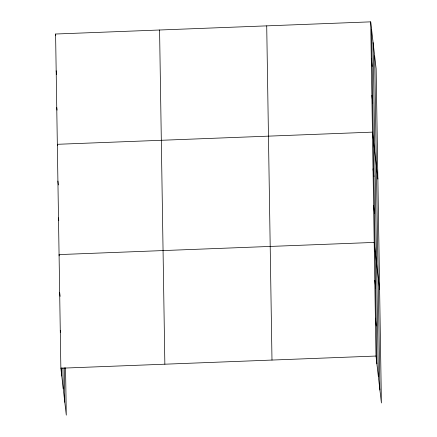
<?xml version="1.0" encoding="UTF-8"?>
<svg xmlns="http://www.w3.org/2000/svg" width="437" height="437" viewBox="0 0 437 437"><rect width="100%" height="100%" fill="white"/><g stroke="black" fill="none" stroke-linecap="round" stroke-linejoin="round"><path stroke-width="0.66" d="M65.545 367.807L66.293 415.15L60.863 368.216L55.592 34.02L370.707 21.85L376.137 68.784L381.408 402.98L375.978 356.046L370.707 21.85M60.863 368.216L375.978 356.046M371.286 58.613L372.187 66.402M371.865 95.375L372.766 103.159M377.879 179.072L372.444 132.132L57.329 144.303L57.482 145.603M373.029 168.895L373.93 176.685M373.608 205.658L374.509 213.447M379.616 289.354L374.187 242.42L59.071 254.591L59.219 255.885M374.782 280.292L375.683 288.081M375.383 318.169L376.284 325.958M55.592 34.02L55.739 35.321M56.171 70.783L56.619 74.678M56.75 107.54L57.05 110.14M57.908 181.065L58.361 184.96M58.492 217.828L58.787 220.423M59.667 292.462L60.12 296.357M60.268 330.339L60.492 332.284M374.64 55.865L379.917 390.061M373.105 42.558L378.376 376.754M371.608 29.64L376.88 363.835M266.717 25.865L271.989 360.061M159.576 30.006L164.853 364.196M64.255 367.736L64.796 402.231M62.928 367.954L63.261 388.919M61.633 367.888L61.764 376.006"/></g></svg>
